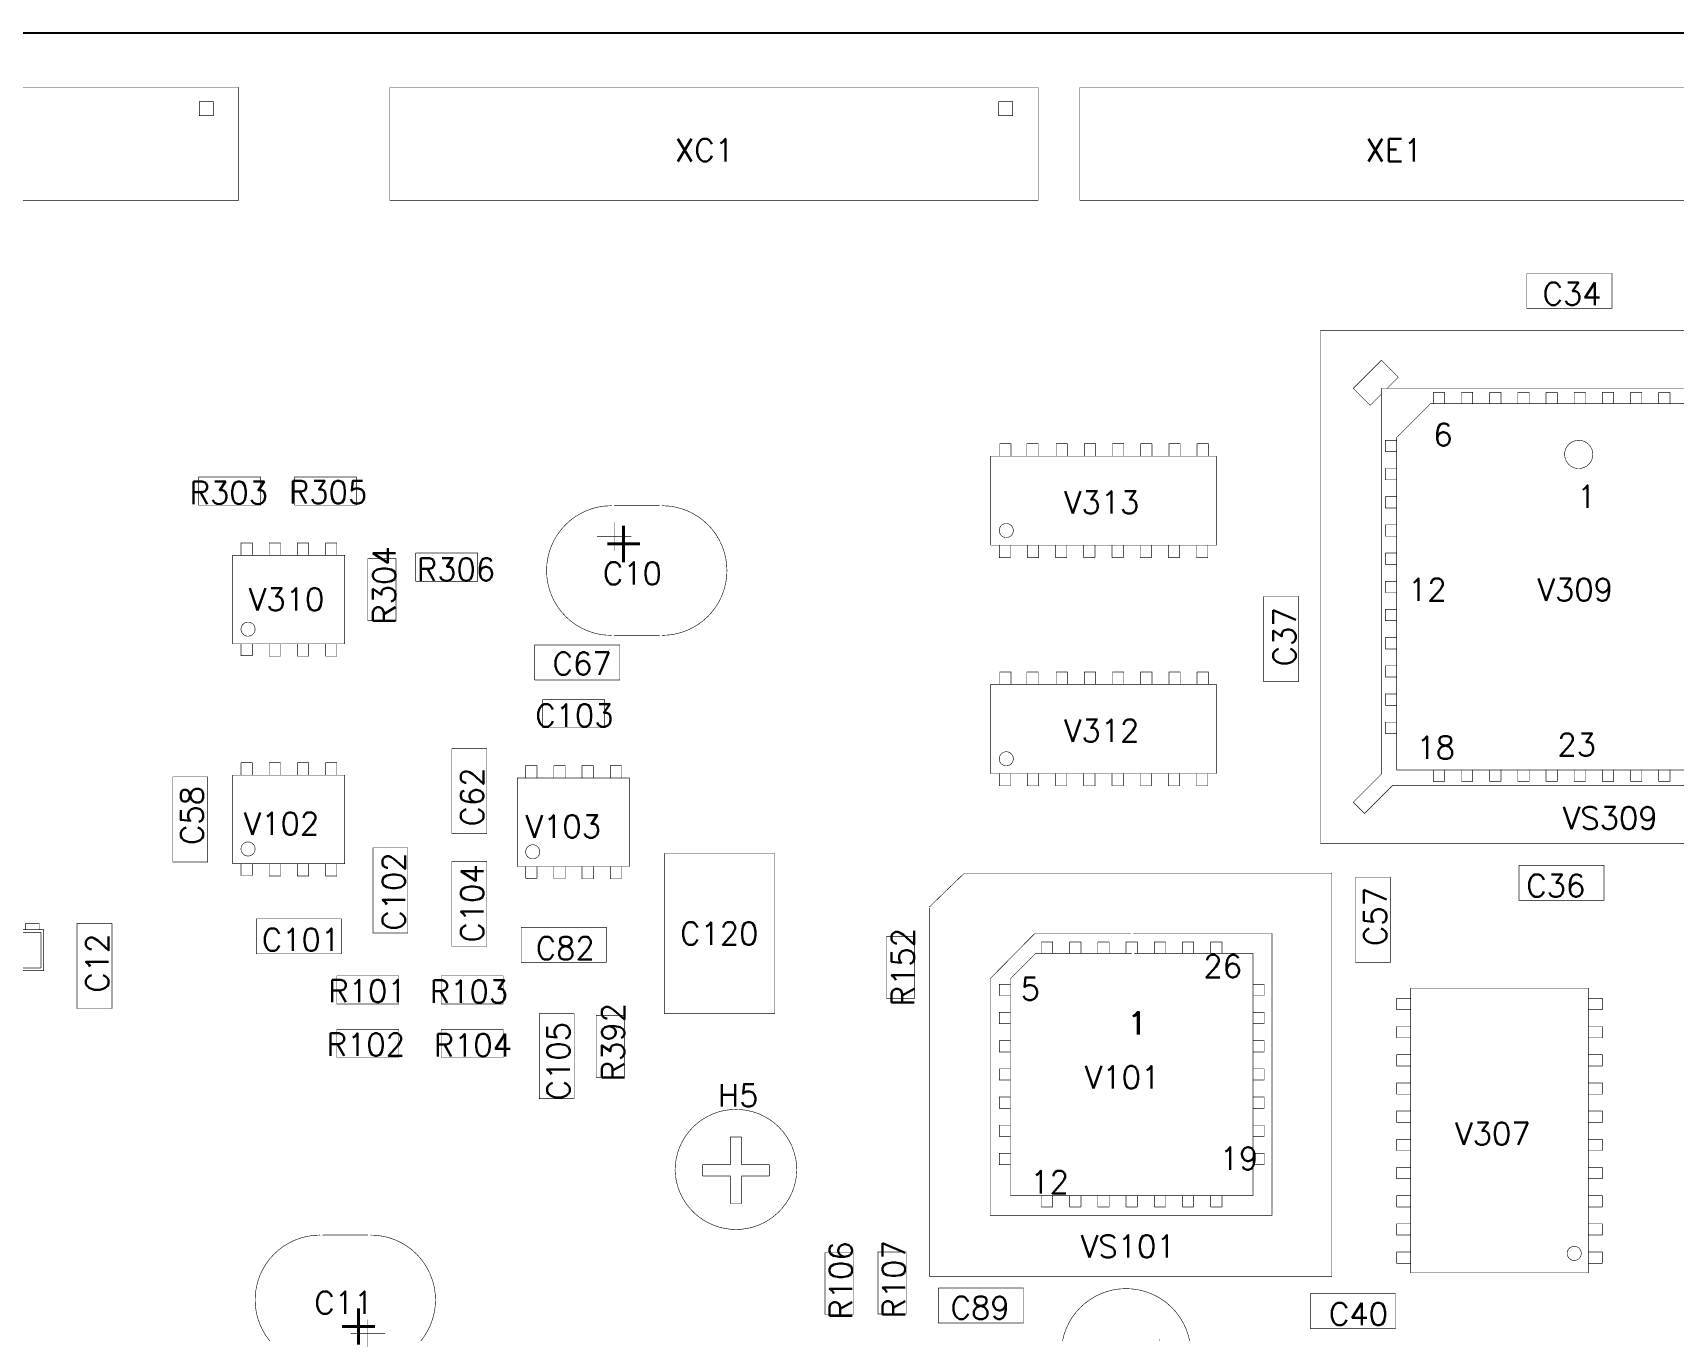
# Model space of a CAD drawing. Extents: x 4.94 to 13.12, y 3.81 to 8.64.
# Drawn here: x 7.936 to 10.847, y 6.335 to 8.638 of the extents above; entities that cross this region are included whole.
import ezdxf

# ---------------------------------------------------------------- set-up
doc = ezdxf.new("R2010")
doc.units = 0
doc.header["$LTSCALE"] = 25
doc.layers.get('0').update_dxf_attribs({"linetype": 'CONTINUOUS'})
for name, color, linetype in [('BOARD-OUTLINE', 1, 'CONTINUOUS'), ('COMP-MIN-OUTLINE-WIDTH-1', 1, 'CONTINUOUS'), ('COMP-MIN-OUTLINE-WIDTH-2', 1, 'CONTINUOUS'), ('COMP-MIN-TEXT-WIDTH-0', 1, 'CONTINUOUS'), ('COMP-MIN-TEXT-WIDTH-1', 1, 'CONTINUOUS'), ('COMPONENT-NAME-MIN', 1, 'CONTINUOUS')]:
    doc.layers.add(name, color=color, linetype=linetype)
doc.styles.get("Standard").update_dxf_attribs({"font": 'simplex'})

# ---------------------------------------------------------------- blocks, each defined once
blk = doc.blocks.new('DISC')
at = {"const_width": 0.5}
blk.add_lwpolyline([(0, 0.25, 1), (0, -0.25, 1)], format="xyb", close=True, dxfattribs=at)
blk = doc.blocks.new('369', base_point=(2.075, 2.125))
at = {"layer": 'COMP-MIN-OUTLINE-WIDTH-1', "const_width": 0.001}
for points in [[(2.13, 2.24, 1), (2.13, 2.01)], [(2.22, 2.24, -1), (2.22, 2.01)]]:
    blk.add_lwpolyline(points, format="xyb", dxfattribs=at)
for points in [[(2.135, 2.24), (2.215, 2.24)], [(2.105, 2.185), (2.165, 2.185)], [(2.135, 2.21), (2.135, 2.16)], [(2.135, 2.01), (2.215, 2.01)]]:
    blk.add_lwpolyline(points, dxfattribs=at)
at = {"layer": 'COMP-MIN-OUTLINE-WIDTH-1', "xscale": 0.001, "yscale": 0.001}
for p in [(2.13, 2.24), (2.135, 2.24), (2.215, 2.24), (2.22, 2.24), (2.105, 2.185), (2.135, 2.21), (2.165, 2.185), (2.135, 2.16), (2.13, 2.01), (2.135, 2.01), (2.215, 2.01), (2.22, 2.01)]:
    blk.add_blockref('DISC', p, dxfattribs=at)
at = {"layer": 'COMP-MIN-TEXT-WIDTH-1'}
blk.add_text('+', height=0.075, dxfattribs=at).set_placement((2.11, 2.14))
blk = doc.blocks.new('281', base_point=(1.025, 1.025))
at = {"layer": 'COMP-MIN-OUTLINE-WIDTH-2', "const_width": 0.001}
for points in [[(1.007, 1.056), (1.158, 1.056)], [(1.007, 0.994), (1.007, 1.056)], [(1.158, 1.056), (1.158, 0.994)], [(1.158, 0.994), (1.007, 0.994)]]:
    blk.add_lwpolyline(points, dxfattribs=at)
at = {"layer": 'COMP-MIN-OUTLINE-WIDTH-2', "xscale": 0.001, "yscale": 0.001}
for p in [(1.007, 1.056), (1.007, 1.056), (1.158, 1.056), (1.007, 0.994), (1.158, 0.994)]:
    blk.add_blockref('DISC', p, dxfattribs=at)
blk = doc.blocks.new('325', base_point=(1.02, 1.03))
at = {"layer": 'COMP-MIN-OUTLINE-WIDTH-2', "const_width": 0.001}
for points in [[(1.005, 1.055), (1.115, 1.055)], [(1.005, 1.005), (1.005, 1.055)], [(1.115, 1.055), (1.115, 1.005)], [(1.115, 1.005), (1.005, 1.005)]]:
    blk.add_lwpolyline(points, dxfattribs=at)
at = {"layer": 'COMP-MIN-OUTLINE-WIDTH-2', "xscale": 0.001, "yscale": 0.001}
for p in [(1.005, 1.055), (1.005, 1.055), (1.115, 1.055), (1.005, 1.005), (1.115, 1.005)]:
    blk.add_blockref('DISC', p, dxfattribs=at)
blk = doc.blocks.new('454', base_point=(2.05, 2.125))
at = {"layer": 'COMP-MIN-OUTLINE-WIDTH-2', "const_width": 0.001}
for points in [[(2.008, 2.223), (2.292, 2.223)], [(2.008, 2.027), (2.008, 2.223)], [(2.292, 2.223), (2.292, 2.027)], [(2.292, 2.027), (2.008, 2.027)]]:
    blk.add_lwpolyline(points, dxfattribs=at)
at = {"layer": 'COMP-MIN-OUTLINE-WIDTH-2', "xscale": 0.001, "yscale": 0.001}
for p in [(2.008, 2.223), (2.008, 2.223), (2.292, 2.223), (2.008, 2.027), (2.292, 2.027)]:
    blk.add_blockref('DISC', p, dxfattribs=at)
blk = doc.blocks.new('498', base_point=(1.02, 1.105))
at = {"layer": 'COMP-MIN-OUTLINE-WIDTH-2', "const_width": 0.001}
for points in [[(1.008, 1.099), (1.008, 1.11)], [(1.008, 1.11), (1.032, 1.11)], [(1.032, 1.11), (1.032, 1.099)], [(1.083, 1.099), (1.083, 1.11)], [(1.083, 1.11), (1.107, 1.11)], [(1.107, 1.11), (1.107, 1.099)], [(1, 1.099), (1.115, 1.099)], [(1, 1.026), (1, 1.099)], [(1.005, 1.094), (1.005, 1.031)], [(1.11, 1.094), (1.005, 1.094)], [(1.11, 1.031), (1.11, 1.094)], [(1.115, 1.099), (1.115, 1.026)], [(1.115, 1.026), (1, 1.026)], [(1.005, 1.031), (1.11, 1.031)], [(1.045, 1.026), (1.045, 1.015)], [(1.069, 1.015), (1.069, 1.026)], [(1.045, 1.015), (1.069, 1.015)]]:
    blk.add_lwpolyline(points, dxfattribs=at)
at = {"layer": 'COMP-MIN-OUTLINE-WIDTH-2', "xscale": 0.001, "yscale": 0.001}
for p in [(1.008, 1.11), (1.032, 1.11), (1.083, 1.11), (1.107, 1.11), (1, 1.099), (1, 1.099), (1.005, 1.094), (1.005, 1.094), (1.008, 1.099), (1.032, 1.099), (1.083, 1.099), (1.107, 1.099), (1.11, 1.094), (1.115, 1.099), (1, 1.026), (1.005, 1.031), (1.045, 1.026), (1.069, 1.026), (1.11, 1.031), (1.115, 1.026), (1.045, 1.015), (1.069, 1.015)]:
    blk.add_blockref('DISC', p, dxfattribs=at)
blk = doc.blocks.new('4978', base_point=(2.075, 2.075))
at = {"layer": 'COMP-MIN-OUTLINE-WIDTH-1', "const_width": 0.001}
for points in [[(2.183, 2.075, 1), (1.967, 2.075)], [(1.967, 2.075, 0.973), (2.183, 2.075, 1)]]:
    blk.add_lwpolyline(points, format="xyb", dxfattribs=at)
for points in [[(2.085, 2.134), (2.065, 2.134)], [(2.065, 2.134), (2.065, 2.085)], [(2.085, 2.085), (2.085, 2.134)], [(2.016, 2.085), (2.016, 2.065)], [(2.065, 2.085), (2.016, 2.085)], [(2.134, 2.085), (2.085, 2.085)], [(2.134, 2.065), (2.134, 2.085)], [(2.016, 2.065), (2.065, 2.065)], [(2.065, 2.065), (2.065, 2.016)], [(2.085, 2.016), (2.085, 2.065)], [(2.085, 2.065), (2.134, 2.065)], [(2.065, 2.016), (2.085, 2.016)]]:
    blk.add_lwpolyline(points, dxfattribs=at)
at = {"layer": 'COMP-MIN-OUTLINE-WIDTH-1', "xscale": 0.001, "yscale": 0.001}
for p in [(2.065, 2.134), (2.085, 2.134), (1.967, 2.075), (1.967, 2.075), (2.016, 2.085), (2.016, 2.085), (2.065, 2.085), (2.085, 2.085), (2.134, 2.085), (2.183, 2.075), (2.016, 2.065), (2.065, 2.065), (2.085, 2.065), (2.134, 2.065), (2.065, 2.016), (2.085, 2.016)]:
    blk.add_blockref('DISC', p, dxfattribs=at)
blk = doc.blocks.new('5872', base_point=(1.202, 1.085))
at = {"layer": 'COMP-MIN-OUTLINE-WIDTH-2', "const_width": 0.001}
for points in [[(1.06, 1.32), (1.04, 1.32)], [(1.04, 1.32), (1.04, 1.3)], [(1.06, 1.3), (1.06, 1.32)], [(1.11, 1.32), (1.09, 1.32)], [(1.09, 1.32), (1.09, 1.3)], [(1.11, 1.3), (1.11, 1.32)], [(1.16, 1.32), (1.14, 1.32)], [(1.14, 1.32), (1.14, 1.3)], [(1.16, 1.3), (1.16, 1.32)], [(1.21, 1.32), (1.19, 1.32)], [(1.19, 1.32), (1.19, 1.3)], [(1.21, 1.3), (1.21, 1.32)], [(1.26, 1.32), (1.24, 1.32)], [(1.24, 1.32), (1.24, 1.3)], [(1.26, 1.3), (1.26, 1.32)], [(1.31, 1.32), (1.29, 1.32)], [(1.29, 1.32), (1.29, 1.3)], [(1.31, 1.3), (1.31, 1.32)], [(1.36, 1.32), (1.34, 1.32)], [(1.34, 1.32), (1.34, 1.3)], [(1.36, 1.3), (1.36, 1.32)], [(1.03, 1.3), (0.985, 1.255)], [(1.2, 1.3), (1.03, 1.3)], [(1.415, 1.3), (1.205, 1.3)], [(1.415, 0.87), (1.415, 1.3)], [(0.985, 1.255), (0.985, 0.87)], [(0.985, 1.245), (0.965, 1.245)], [(0.965, 1.245), (0.965, 1.225)], [(0.965, 1.225), (0.985, 1.225)], [(1.435, 1.245), (1.415, 1.245)], [(1.415, 1.225), (1.435, 1.225)], [(1.435, 1.225), (1.435, 1.245)], [(0.985, 1.195), (0.965, 1.195)], [(0.965, 1.195), (0.965, 1.175)], [(1.435, 1.195), (1.415, 1.195)], [(1.435, 1.175), (1.435, 1.195)], [(0.965, 1.175), (0.985, 1.175)], [(1.415, 1.175), (1.435, 1.175)], [(0.985, 1.145), (0.965, 1.145)], [(0.965, 1.145), (0.965, 1.125)], [(1.435, 1.145), (1.415, 1.145)], [(1.435, 1.125), (1.435, 1.145)], [(0.965, 1.125), (0.985, 1.125)], [(1.415, 1.125), (1.435, 1.125)], [(0.985, 1.095), (0.965, 1.095)], [(0.965, 1.095), (0.965, 1.075)], [(1.435, 1.095), (1.415, 1.095)], [(1.435, 1.075), (1.435, 1.095)], [(0.965, 1.075), (0.985, 1.075)], [(1.415, 1.075), (1.435, 1.075)], [(0.985, 1.045), (0.965, 1.045)], [(0.965, 1.045), (0.965, 1.025)], [(0.965, 1.025), (0.985, 1.025)], [(1.435, 1.045), (1.415, 1.045)], [(1.415, 1.025), (1.435, 1.025)], [(1.435, 1.025), (1.435, 1.045)], [(0.985, 0.995), (0.965, 0.995)], [(0.965, 0.995), (0.965, 0.975)], [(1.435, 0.995), (1.415, 0.995)], [(1.435, 0.975), (1.435, 0.995)], [(0.965, 0.975), (0.985, 0.975)], [(1.415, 0.975), (1.435, 0.975)], [(0.985, 0.945), (0.965, 0.945)], [(0.965, 0.945), (0.965, 0.925)], [(1.435, 0.945), (1.415, 0.945)], [(1.435, 0.925), (1.435, 0.945)], [(0.965, 0.925), (0.985, 0.925)], [(1.415, 0.925), (1.435, 0.925)], [(0.985, 0.87), (1.415, 0.87)], [(1.04, 0.87), (1.04, 0.85)], [(1.04, 0.85), (1.06, 0.85)], [(1.06, 0.85), (1.06, 0.87)], [(1.09, 0.87), (1.09, 0.85)], [(1.09, 0.85), (1.11, 0.85)], [(1.11, 0.85), (1.11, 0.87)], [(1.14, 0.87), (1.14, 0.85)], [(1.14, 0.85), (1.16, 0.85)], [(1.16, 0.85), (1.16, 0.87)], [(1.19, 0.87), (1.19, 0.85)], [(1.19, 0.85), (1.21, 0.85)], [(1.21, 0.85), (1.21, 0.87)], [(1.24, 0.87), (1.24, 0.85)], [(1.24, 0.85), (1.26, 0.85)], [(1.26, 0.85), (1.26, 0.87)], [(1.29, 0.87), (1.29, 0.85)], [(1.29, 0.85), (1.31, 0.85)], [(1.31, 0.85), (1.31, 0.87)], [(1.34, 0.87), (1.34, 0.85)], [(1.34, 0.85), (1.36, 0.85)], [(1.36, 0.85), (1.36, 0.87)]]:
    blk.add_lwpolyline(points, dxfattribs=at)
at = {"layer": 'COMP-MIN-OUTLINE-WIDTH-2', "xscale": 0.001, "yscale": 0.001}
for p in [(1.04, 1.32), (1.06, 1.32), (1.09, 1.32), (1.11, 1.32), (1.14, 1.32), (1.16, 1.32), (1.19, 1.32), (1.21, 1.32), (1.24, 1.32), (1.26, 1.32), (1.29, 1.32), (1.31, 1.32), (1.34, 1.32), (1.36, 1.32), (1.03, 1.3), (1.04, 1.3), (1.06, 1.3), (1.09, 1.3), (1.11, 1.3), (1.14, 1.3), (1.16, 1.3), (1.19, 1.3), (1.2, 1.3), (1.205, 1.3), (1.21, 1.3), (1.24, 1.3), (1.26, 1.3), (1.29, 1.3), (1.31, 1.3), (1.34, 1.3), (1.36, 1.3), (1.415, 1.3), (0.985, 1.255), (0.965, 1.245), (0.965, 1.225), (0.985, 1.245), (0.985, 1.225), (1.415, 1.245), (1.415, 1.225), (1.435, 1.245), (1.435, 1.225), (0.965, 1.195), (0.985, 1.195), (1.415, 1.195), (1.435, 1.195), (0.965, 1.175), (0.985, 1.175), (1.415, 1.175), (1.435, 1.175), (0.965, 1.145), (0.985, 1.145), (1.415, 1.145), (1.435, 1.145), (0.965, 1.125), (0.985, 1.125), (1.415, 1.125), (1.435, 1.125), (0.965, 1.095), (0.985, 1.095), (1.415, 1.095), (1.435, 1.095), (0.965, 1.075), (0.985, 1.075), (1.415, 1.075), (1.435, 1.075), (0.965, 1.045), (0.965, 1.025), (0.985, 1.045), (0.985, 1.025), (1.415, 1.045), (1.415, 1.025), (1.435, 1.045), (1.435, 1.025), (0.965, 0.995), (0.985, 0.995), (1.415, 0.995), (1.435, 0.995), (0.965, 0.975), (0.985, 0.975), (1.415, 0.975), (1.435, 0.975), (0.965, 0.945), (0.985, 0.945), (1.415, 0.945), (1.435, 0.945), (0.965, 0.925), (0.985, 0.925), (1.415, 0.925), (1.435, 0.925), (0.985, 0.87), (1.04, 0.87), (1.04, 0.85), (1.06, 0.87), (1.06, 0.85), (1.09, 0.87), (1.09, 0.85), (1.11, 0.87), (1.11, 0.85), (1.14, 0.87), (1.14, 0.85), (1.16, 0.87), (1.16, 0.85), (1.19, 0.87), (1.19, 0.85), (1.21, 0.87), (1.21, 0.85), (1.24, 0.87), (1.24, 0.85), (1.26, 0.87), (1.26, 0.85), (1.29, 0.87), (1.29, 0.85), (1.31, 0.87), (1.31, 0.85), (1.34, 0.87), (1.34, 0.85), (1.36, 0.87), (1.36, 0.85), (1.415, 0.87)]:
    blk.add_blockref('DISC', p, dxfattribs=at)
at = {"layer": 'COMP-MIN-TEXT-WIDTH-0'}
for s, p in [('26', (1.327, 1.257)), ('5', (1.003, 1.217)), ('1', (1.194, 1.156)), ('19', (1.356, 0.916)), ('12', (1.02, 0.874))]:
    blk.add_text(s, height=0.04, dxfattribs=at).set_placement(p)
blk = doc.blocks.new('2551', base_point=(1.025, 1.04))
at = {"layer": 'COMP-MIN-OUTLINE-WIDTH-1', "const_width": 0.001}
for points in [[(1, 1.211), (1.199, 1.211)], [(1, 1.054), (1, 1.211)], [(1.199, 1.211), (1.199, 1.054)], [(1.199, 1.054), (1, 1.054)]]:
    blk.add_lwpolyline(points, dxfattribs=at)
for points in [[(1.04, 1.08, 1), (1.015, 1.08)], [(1.015, 1.08, 1), (1.04, 1.08, 1)]]:
    blk.add_lwpolyline(points, format="xyb", dxfattribs=at)
at = {"layer": 'COMP-MIN-OUTLINE-WIDTH-2', "const_width": 0.001}
for points in [[(1.035, 1.233), (1.015, 1.233)], [(1.015, 1.233), (1.015, 1.211)], [(1.035, 1.211), (1.035, 1.233)], [(1.065, 1.211), (1.065, 1.233)], [(1.065, 1.233), (1.085, 1.233)], [(1.085, 1.233), (1.085, 1.211)], [(1.115, 1.211), (1.115, 1.233)], [(1.115, 1.233), (1.135, 1.233)], [(1.135, 1.233), (1.135, 1.211)], [(1.165, 1.211), (1.165, 1.233)], [(1.165, 1.233), (1.185, 1.233)], [(1.185, 1.233), (1.185, 1.211)], [(1.015, 1.054), (1.015, 1.033)], [(1.035, 1.033), (1.035, 1.054)], [(1.065, 1.054), (1.065, 1.032)], [(1.085, 1.032), (1.085, 1.054)], [(1.115, 1.054), (1.115, 1.032)], [(1.135, 1.032), (1.135, 1.054)], [(1.165, 1.054), (1.165, 1.032)], [(1.185, 1.032), (1.185, 1.054)], [(1.015, 1.033), (1.035, 1.033)], [(1.065, 1.032), (1.085, 1.032)], [(1.115, 1.032), (1.135, 1.032)], [(1.165, 1.032), (1.185, 1.032)]]:
    blk.add_lwpolyline(points, dxfattribs=at)
at = {"layer": 'COMP-MIN-OUTLINE-WIDTH-1', "xscale": 0.001, "yscale": 0.001}
for p in [(1, 1.211), (1, 1.211), (1.199, 1.211), (1.015, 1.08), (1.015, 1.08), (1.04, 1.08), (1, 1.054), (1.199, 1.054)]:
    blk.add_blockref('DISC', p, dxfattribs=at)
at = {"layer": 'COMP-MIN-OUTLINE-WIDTH-2', "xscale": 0.001, "yscale": 0.001}
for p in [(1.015, 1.233), (1.035, 1.233), (1.065, 1.233), (1.085, 1.233), (1.115, 1.233), (1.135, 1.233), (1.165, 1.233), (1.185, 1.233), (1.015, 1.211), (1.035, 1.211), (1.065, 1.211), (1.085, 1.211), (1.115, 1.211), (1.135, 1.211), (1.165, 1.211), (1.185, 1.211), (1.015, 1.054), (1.035, 1.054), (1.065, 1.054), (1.085, 1.054), (1.115, 1.054), (1.135, 1.054), (1.165, 1.054), (1.185, 1.054), (1.015, 1.033), (1.035, 1.033), (1.065, 1.032), (1.085, 1.032), (1.115, 1.032), (1.135, 1.032), (1.165, 1.032), (1.185, 1.032)]:
    blk.add_blockref('DISC', p, dxfattribs=at)
blk = doc.blocks.new('3751', base_point=(1.251, 1.242))
at = {"layer": 'COMP-MIN-OUTLINE-WIDTH-1', "const_width": 0.001}
for points in [[(1.503, 1.39), (0.998, 1.39)], [(0.998, 1.39), (0.998, 1.075)], [(1.503, 1.075), (1.503, 1.39)], [(0.998, 1.075), (1.503, 1.075)]]:
    blk.add_lwpolyline(points, dxfattribs=at)
for points in [[(1.045, 1.1, 1), (1.02, 1.1)], [(1.02, 1.1, 1), (1.045, 1.1, 1)]]:
    blk.add_lwpolyline(points, format="xyb", dxfattribs=at)
at = {"layer": 'COMP-MIN-OUTLINE-WIDTH-2', "const_width": 0.001}
for points in [[(1.015, 1.39), (1.015, 1.415)], [(1.015, 1.415), (1.035, 1.415)], [(1.035, 1.415), (1.035, 1.39)], [(1.065, 1.39), (1.065, 1.415)], [(1.065, 1.415), (1.085, 1.415)], [(1.085, 1.415), (1.085, 1.39)], [(1.115, 1.39), (1.115, 1.415)], [(1.115, 1.415), (1.135, 1.415)], [(1.135, 1.415), (1.135, 1.39)], [(1.165, 1.39), (1.165, 1.415)], [(1.165, 1.415), (1.185, 1.415)], [(1.185, 1.415), (1.185, 1.39)], [(1.215, 1.39), (1.215, 1.415)], [(1.215, 1.415), (1.235, 1.415)], [(1.235, 1.415), (1.235, 1.39)], [(1.265, 1.39), (1.265, 1.415)], [(1.265, 1.415), (1.285, 1.415)], [(1.285, 1.415), (1.285, 1.39)], [(1.315, 1.39), (1.315, 1.415)], [(1.315, 1.415), (1.335, 1.415)], [(1.335, 1.415), (1.335, 1.39)], [(1.365, 1.39), (1.365, 1.415)], [(1.365, 1.415), (1.385, 1.415)], [(1.385, 1.415), (1.385, 1.39)], [(1.415, 1.39), (1.415, 1.415)], [(1.415, 1.415), (1.435, 1.415)], [(1.435, 1.415), (1.435, 1.39)], [(1.465, 1.39), (1.465, 1.415)], [(1.465, 1.415), (1.485, 1.415)], [(1.485, 1.415), (1.485, 1.39)], [(1.015, 1.05), (1.015, 1.075)], [(1.035, 1.05), (1.015, 1.05)], [(1.035, 1.075), (1.035, 1.05)], [(1.065, 1.05), (1.065, 1.075)], [(1.085, 1.05), (1.065, 1.05)], [(1.085, 1.075), (1.085, 1.05)], [(1.115, 1.05), (1.115, 1.075)], [(1.135, 1.05), (1.115, 1.05)], [(1.135, 1.075), (1.135, 1.05)], [(1.165, 1.05), (1.165, 1.075)], [(1.185, 1.05), (1.165, 1.05)], [(1.185, 1.075), (1.185, 1.05)], [(1.215, 1.05), (1.215, 1.075)], [(1.235, 1.05), (1.215, 1.05)], [(1.235, 1.075), (1.235, 1.05)], [(1.265, 1.05), (1.265, 1.075)], [(1.285, 1.05), (1.265, 1.05)], [(1.285, 1.075), (1.285, 1.05)], [(1.315, 1.05), (1.315, 1.075)], [(1.335, 1.05), (1.315, 1.05)], [(1.335, 1.075), (1.335, 1.05)], [(1.365, 1.05), (1.365, 1.075)], [(1.385, 1.05), (1.365, 1.05)], [(1.385, 1.075), (1.385, 1.05)], [(1.415, 1.05), (1.415, 1.075)], [(1.435, 1.05), (1.415, 1.05)], [(1.435, 1.075), (1.435, 1.05)], [(1.465, 1.05), (1.465, 1.075)], [(1.485, 1.05), (1.465, 1.05)], [(1.485, 1.075), (1.485, 1.05)]]:
    blk.add_lwpolyline(points, dxfattribs=at)
at = {"layer": 'COMP-MIN-OUTLINE-WIDTH-1', "xscale": 0.001, "yscale": 0.001}
for p in [(0.998, 1.39), (1.503, 1.39), (1.02, 1.1), (1.02, 1.1), (1.045, 1.1), (0.998, 1.075), (0.998, 1.075), (1.503, 1.075)]:
    blk.add_blockref('DISC', p, dxfattribs=at)
at = {"layer": 'COMP-MIN-OUTLINE-WIDTH-2', "xscale": 0.001, "yscale": 0.001}
for p in [(1.015, 1.415), (1.035, 1.415), (1.065, 1.415), (1.085, 1.415), (1.115, 1.415), (1.135, 1.415), (1.165, 1.415), (1.185, 1.415), (1.215, 1.415), (1.235, 1.415), (1.265, 1.415), (1.285, 1.415), (1.315, 1.415), (1.335, 1.415), (1.365, 1.415), (1.385, 1.415), (1.415, 1.415), (1.435, 1.415), (1.465, 1.415), (1.485, 1.415), (1.015, 1.39), (1.035, 1.39), (1.065, 1.39), (1.085, 1.39), (1.115, 1.39), (1.135, 1.39), (1.165, 1.39), (1.185, 1.39), (1.215, 1.39), (1.235, 1.39), (1.265, 1.39), (1.285, 1.39), (1.315, 1.39), (1.335, 1.39), (1.365, 1.39), (1.385, 1.39), (1.415, 1.39), (1.435, 1.39), (1.465, 1.39), (1.485, 1.39), (1.015, 1.075), (1.015, 1.05), (1.035, 1.075), (1.035, 1.05), (1.065, 1.075), (1.065, 1.05), (1.085, 1.075), (1.085, 1.05), (1.115, 1.075), (1.115, 1.05), (1.135, 1.075), (1.135, 1.05), (1.165, 1.075), (1.165, 1.05), (1.185, 1.075), (1.185, 1.05), (1.215, 1.075), (1.215, 1.05), (1.235, 1.075), (1.235, 1.05), (1.265, 1.075), (1.265, 1.05), (1.285, 1.075), (1.285, 1.05), (1.315, 1.075), (1.315, 1.05), (1.335, 1.075), (1.335, 1.05), (1.365, 1.075), (1.365, 1.05), (1.385, 1.075), (1.385, 1.05), (1.415, 1.075), (1.415, 1.05), (1.435, 1.075), (1.435, 1.05), (1.465, 1.075), (1.465, 1.05), (1.485, 1.075), (1.485, 1.05)]:
    blk.add_blockref('DISC', p, dxfattribs=at)
blk = doc.blocks.new('1884', base_point=(1.2, 0.975))
at = {"layer": 'COMP-MIN-OUTLINE-WIDTH-1', "const_width": 0.001}
for points in [[(0.935, 1.3), (0.875, 1.24)], [(1.2, 1.3), (0.935, 1.3)], [(1.525, 1.3), (1.2, 1.3)], [(1.525, 0.65), (1.525, 1.3)], [(0.875, 1.24), (0.875, 0.65)], [(0.875, 0.65), (1.525, 0.65)]]:
    blk.add_lwpolyline(points, dxfattribs=at)
for points in [[(1.198, 1.235, 1), (1.198, 1.185, 1)], [(1.198, 1.185, 1), (1.198, 1.235)]]:
    blk.add_lwpolyline(points, format="xyb", dxfattribs=at)
at = {"layer": 'COMP-MIN-OUTLINE-WIDTH-2', "const_width": 0.001}
for points in [[(0.96, 1.32), (0.94, 1.32)], [(0.94, 1.32), (0.94, 1.3)], [(0.96, 1.3), (0.96, 1.32)], [(1.01, 1.32), (0.99, 1.32)], [(0.99, 1.32), (0.99, 1.3)], [(1.01, 1.3), (1.01, 1.32)], [(1.06, 1.32), (1.04, 1.32)], [(1.04, 1.32), (1.04, 1.3)], [(1.06, 1.3), (1.06, 1.32)], [(1.11, 1.32), (1.09, 1.32)], [(1.09, 1.32), (1.09, 1.3)], [(1.11, 1.3), (1.11, 1.32)], [(1.16, 1.32), (1.14, 1.32)], [(1.14, 1.32), (1.14, 1.3)], [(1.16, 1.3), (1.16, 1.32)], [(1.21, 1.32), (1.19, 1.32)], [(1.19, 1.32), (1.19, 1.3)], [(1.21, 1.3), (1.21, 1.32)], [(1.26, 1.32), (1.24, 1.32)], [(1.24, 1.32), (1.24, 1.3)], [(1.26, 1.3), (1.26, 1.32)], [(1.31, 1.32), (1.29, 1.32)], [(1.29, 1.32), (1.29, 1.3)], [(1.31, 1.3), (1.31, 1.32)], [(1.36, 1.32), (1.34, 1.32)], [(1.34, 1.32), (1.34, 1.3)], [(1.36, 1.3), (1.36, 1.32)], [(1.41, 1.32), (1.39, 1.32)], [(1.39, 1.32), (1.39, 1.3)], [(1.41, 1.3), (1.41, 1.32)], [(1.46, 1.32), (1.44, 1.32)], [(1.44, 1.32), (1.44, 1.3)], [(1.46, 1.3), (1.46, 1.32)], [(0.875, 1.235), (0.855, 1.235)], [(0.855, 1.235), (0.855, 1.215)], [(1.545, 1.235), (1.525, 1.235)], [(1.545, 1.215), (1.545, 1.235)], [(0.855, 1.215), (0.875, 1.215)], [(1.525, 1.215), (1.545, 1.215)], [(0.875, 1.185), (0.855, 1.185)], [(0.855, 1.185), (0.855, 1.165)], [(0.855, 1.165), (0.875, 1.165)], [(1.545, 1.185), (1.525, 1.185)], [(1.525, 1.165), (1.545, 1.165)], [(1.545, 1.165), (1.545, 1.185)], [(0.875, 1.135), (0.855, 1.135)], [(0.855, 1.135), (0.855, 1.115)], [(0.855, 1.115), (0.875, 1.115)], [(1.545, 1.135), (1.525, 1.135)], [(1.525, 1.115), (1.545, 1.115)], [(1.545, 1.115), (1.545, 1.135)], [(0.875, 1.085), (0.855, 1.085)], [(0.855, 1.085), (0.855, 1.065)], [(1.545, 1.085), (1.525, 1.085)], [(1.545, 1.065), (1.545, 1.085)], [(0.855, 1.065), (0.875, 1.065)], [(1.525, 1.065), (1.545, 1.065)], [(0.875, 1.035), (0.855, 1.035)], [(0.855, 1.035), (0.855, 1.015)], [(1.545, 1.035), (1.525, 1.035)], [(1.545, 1.015), (1.545, 1.035)], [(0.855, 1.015), (0.875, 1.015)], [(1.525, 1.015), (1.545, 1.015)], [(0.875, 0.985), (0.855, 0.985)], [(0.855, 0.985), (0.855, 0.965)], [(0.855, 0.965), (0.875, 0.965)], [(1.545, 0.985), (1.525, 0.985)], [(1.525, 0.965), (1.545, 0.965)], [(1.545, 0.965), (1.545, 0.985)], [(0.875, 0.935), (0.855, 0.935)], [(0.855, 0.935), (0.855, 0.915)], [(1.545, 0.935), (1.525, 0.935)], [(1.545, 0.915), (1.545, 0.935)], [(0.855, 0.915), (0.875, 0.915)], [(1.525, 0.915), (1.545, 0.915)], [(0.875, 0.885), (0.855, 0.885)], [(0.855, 0.885), (0.855, 0.865)], [(1.545, 0.885), (1.525, 0.885)], [(1.545, 0.865), (1.545, 0.885)], [(0.855, 0.865), (0.875, 0.865)], [(1.525, 0.865), (1.545, 0.865)], [(0.875, 0.835), (0.855, 0.835)], [(0.855, 0.835), (0.855, 0.815)], [(0.855, 0.815), (0.875, 0.815)], [(1.545, 0.835), (1.525, 0.835)], [(1.525, 0.815), (1.545, 0.815)], [(1.545, 0.815), (1.545, 0.835)], [(0.875, 0.785), (0.855, 0.785)], [(0.855, 0.785), (0.855, 0.765)], [(0.855, 0.765), (0.875, 0.765)], [(1.545, 0.785), (1.525, 0.785)], [(1.525, 0.765), (1.545, 0.765)], [(1.545, 0.765), (1.545, 0.785)], [(0.875, 0.735), (0.855, 0.735)], [(0.855, 0.735), (0.855, 0.715)], [(1.545, 0.735), (1.525, 0.735)], [(1.545, 0.715), (1.545, 0.735)], [(0.855, 0.715), (0.875, 0.715)], [(1.525, 0.715), (1.545, 0.715)], [(0.94, 0.65), (0.94, 0.63)], [(0.96, 0.63), (0.96, 0.65)], [(0.99, 0.65), (0.99, 0.63)], [(1.01, 0.63), (1.01, 0.65)], [(1.04, 0.65), (1.04, 0.63)], [(1.06, 0.63), (1.06, 0.65)], [(1.09, 0.65), (1.09, 0.63)], [(1.11, 0.63), (1.11, 0.65)], [(1.14, 0.65), (1.14, 0.63)], [(1.16, 0.63), (1.16, 0.65)], [(1.19, 0.65), (1.19, 0.63)], [(1.21, 0.63), (1.21, 0.65)], [(1.24, 0.65), (1.24, 0.63)], [(1.26, 0.63), (1.26, 0.65)], [(1.29, 0.65), (1.29, 0.63)], [(1.31, 0.63), (1.31, 0.65)], [(1.34, 0.65), (1.34, 0.63)], [(1.36, 0.63), (1.36, 0.65)], [(1.39, 0.65), (1.39, 0.63)], [(1.41, 0.63), (1.41, 0.65)], [(1.44, 0.65), (1.44, 0.63)], [(1.46, 0.63), (1.46, 0.65)], [(0.94, 0.63), (0.96, 0.63)], [(0.99, 0.63), (1.01, 0.63)], [(1.04, 0.63), (1.06, 0.63)], [(1.09, 0.63), (1.11, 0.63)], [(1.14, 0.63), (1.16, 0.63)], [(1.19, 0.63), (1.21, 0.63)], [(1.24, 0.63), (1.26, 0.63)], [(1.29, 0.63), (1.31, 0.63)], [(1.34, 0.63), (1.36, 0.63)], [(1.39, 0.63), (1.41, 0.63)], [(1.44, 0.63), (1.46, 0.63)]]:
    blk.add_lwpolyline(points, dxfattribs=at)
at = {"layer": 'COMP-MIN-OUTLINE-WIDTH-1', "xscale": 0.001, "yscale": 0.001}
for p in [(0.935, 1.3), (1.2, 1.3), (1.2, 1.3), (1.525, 1.3), (0.875, 1.24), (1.198, 1.235), (1.198, 1.235), (1.198, 1.185), (0.875, 0.65), (1.525, 0.65)]:
    blk.add_blockref('DISC', p, dxfattribs=at)
at = {"layer": 'COMP-MIN-OUTLINE-WIDTH-2', "xscale": 0.001, "yscale": 0.001}
for p in [(0.94, 1.32), (0.96, 1.32), (0.99, 1.32), (1.01, 1.32), (1.04, 1.32), (1.06, 1.32), (1.09, 1.32), (1.11, 1.32), (1.14, 1.32), (1.16, 1.32), (1.19, 1.32), (1.21, 1.32), (1.24, 1.32), (1.26, 1.32), (1.29, 1.32), (1.31, 1.32), (1.34, 1.32), (1.36, 1.32), (1.39, 1.32), (1.41, 1.32), (1.44, 1.32), (1.46, 1.32), (0.94, 1.3), (0.96, 1.3), (0.99, 1.3), (1.01, 1.3), (1.04, 1.3), (1.06, 1.3), (1.09, 1.3), (1.11, 1.3), (1.14, 1.3), (1.16, 1.3), (1.19, 1.3), (1.21, 1.3), (1.24, 1.3), (1.26, 1.3), (1.29, 1.3), (1.31, 1.3), (1.34, 1.3), (1.36, 1.3), (1.39, 1.3), (1.41, 1.3), (1.44, 1.3), (1.46, 1.3), (0.855, 1.235), (0.875, 1.235), (1.525, 1.235), (1.545, 1.235), (0.855, 1.215), (0.875, 1.215), (1.525, 1.215), (1.545, 1.215), (0.855, 1.185), (0.855, 1.165), (0.875, 1.185), (0.875, 1.165), (1.525, 1.185), (1.525, 1.165), (1.545, 1.185), (1.545, 1.165), (0.855, 1.135), (0.855, 1.115), (0.875, 1.135), (0.875, 1.115), (1.525, 1.135), (1.525, 1.115), (1.545, 1.135), (1.545, 1.115), (0.855, 1.085), (0.875, 1.085), (1.525, 1.085), (1.545, 1.085), (0.855, 1.065), (0.875, 1.065), (1.525, 1.065), (1.545, 1.065), (0.855, 1.035), (0.875, 1.035), (1.525, 1.035), (1.545, 1.035), (0.855, 1.015), (0.875, 1.015), (1.525, 1.015), (1.545, 1.015), (0.855, 0.985), (0.855, 0.965), (0.875, 0.985), (0.875, 0.965), (1.525, 0.985), (1.525, 0.965), (1.545, 0.985), (1.545, 0.965), (0.855, 0.935), (0.875, 0.935), (1.525, 0.935), (1.545, 0.935), (0.855, 0.915), (0.875, 0.915), (1.525, 0.915), (1.545, 0.915), (0.855, 0.885), (0.875, 0.885), (1.525, 0.885), (1.545, 0.885), (0.855, 0.865), (0.875, 0.865), (1.525, 0.865), (1.545, 0.865), (0.855, 0.835), (0.855, 0.815), (0.875, 0.835), (0.875, 0.815), (1.525, 0.835), (1.525, 0.815), (1.545, 0.835), (1.545, 0.815), (0.855, 0.785), (0.855, 0.765), (0.875, 0.785), (0.875, 0.765), (1.525, 0.785), (1.525, 0.765), (1.545, 0.785), (1.545, 0.765), (0.855, 0.735), (0.875, 0.735), (1.525, 0.735), (1.545, 0.735), (0.855, 0.715), (0.875, 0.715), (1.525, 0.715), (1.545, 0.715), (0.94, 0.65), (0.96, 0.65), (0.99, 0.65), (1.01, 0.65), (1.04, 0.65), (1.06, 0.65), (1.09, 0.65), (1.11, 0.65), (1.14, 0.65), (1.16, 0.65), (1.19, 0.65), (1.21, 0.65), (1.24, 0.65), (1.26, 0.65), (1.29, 0.65), (1.31, 0.65), (1.34, 0.65), (1.36, 0.65), (1.39, 0.65), (1.41, 0.65), (1.44, 0.65), (1.46, 0.65), (0.94, 0.63), (0.96, 0.63), (0.99, 0.63), (1.01, 0.63), (1.04, 0.63), (1.06, 0.63), (1.09, 0.63), (1.11, 0.63), (1.14, 0.63), (1.16, 0.63), (1.19, 0.63), (1.21, 0.63), (1.24, 0.63), (1.26, 0.63), (1.29, 0.63), (1.31, 0.63), (1.34, 0.63), (1.36, 0.63), (1.39, 0.63), (1.41, 0.63), (1.44, 0.63), (1.46, 0.63)]:
    blk.add_blockref('DISC', p, dxfattribs=at)
at = {"layer": 'COMP-MIN-TEXT-WIDTH-0'}
for s, p in [('6', (0.94, 1.225)), ('40', (1.415, 1.225)), ('1', (1.195, 1.115)), ('12', (0.895, 0.95)), ('34', (1.42, 0.945)), ('29', (1.42, 0.695)), ('18', (0.91, 0.67)), ('23', (1.16, 0.675))]:
    blk.add_text(s, height=0.04, dxfattribs=at).set_placement(p)
blk = doc.blocks.new('1243', base_point=(1.025, 1.04))
at = {"layer": 'COMP-MIN-OUTLINE-WIDTH-1', "const_width": 0.001}
blk.add_lwpolyline([(1, 1.212), (1, 1.054)], dxfattribs=at)
for points in [[(1.04, 1.08, 1), (1.015, 1.08)], [(1.015, 1.08, 1), (1.04, 1.08, 1)]]:
    blk.add_lwpolyline(points, format="xyb", dxfattribs=at)
at = {"layer": 'COMP-MIN-OUTLINE-WIDTH-2', "const_width": 0.001}
for points in [[(1.016, 1.212), (1.016, 1.234)], [(1.016, 1.234), (1.036, 1.234)], [(1.036, 1.234), (1.036, 1.212)], [(1.064, 1.212), (1.064, 1.234)], [(1.064, 1.234), (1.084, 1.234)], [(1.084, 1.234), (1.084, 1.212)], [(1.116, 1.212), (1.116, 1.234)], [(1.116, 1.234), (1.136, 1.234)], [(1.136, 1.234), (1.136, 1.212)], [(1.166, 1.212), (1.166, 1.234)], [(1.166, 1.234), (1.186, 1.234)], [(1.166, 1.212), (1.166, 1.234)], [(1.166, 1.234), (1.186, 1.234)], [(1.186, 1.234), (1.186, 1.212)], [(1.186, 1.234), (1.186, 1.212)], [(1.216, 1.212), (1.216, 1.234)], [(1.216, 1.234), (1.236, 1.234)], [(1.236, 1.234), (1.236, 1.212)], [(1.266, 1.212), (1.266, 1.234)], [(1.266, 1.234), (1.286, 1.234)], [(1.286, 1.234), (1.286, 1.212)], [(1.316, 1.212), (1.316, 1.234)], [(1.316, 1.234), (1.336, 1.234)], [(1.336, 1.234), (1.336, 1.212)], [(1.366, 1.212), (1.366, 1.234)], [(1.366, 1.234), (1.386, 1.234)], [(1.386, 1.234), (1.386, 1.212)], [(1, 1.212), (1.4, 1.212)], [(1.4, 1.212), (1.4, 1.054)], [(1, 1.054), (1.4, 1.054)], [(1.015, 1.032), (1.015, 1.054)], [(1.035, 1.054), (1.035, 1.032)], [(1.065, 1.032), (1.065, 1.054)], [(1.085, 1.054), (1.085, 1.032)], [(1.115, 1.032), (1.115, 1.054)], [(1.135, 1.054), (1.135, 1.032)], [(1.165, 1.032), (1.165, 1.054)], [(1.185, 1.054), (1.185, 1.032)], [(1.215, 1.032), (1.215, 1.054)], [(1.235, 1.054), (1.235, 1.032)], [(1.265, 1.032), (1.265, 1.054)], [(1.285, 1.054), (1.285, 1.032)], [(1.315, 1.032), (1.315, 1.054)], [(1.335, 1.054), (1.335, 1.032)], [(1.365, 1.032), (1.365, 1.054)], [(1.385, 1.054), (1.385, 1.032)], [(1.035, 1.032), (1.015, 1.032)], [(1.085, 1.032), (1.065, 1.032)], [(1.135, 1.032), (1.115, 1.032)], [(1.185, 1.032), (1.165, 1.032)], [(1.235, 1.032), (1.215, 1.032)], [(1.285, 1.032), (1.265, 1.032)], [(1.335, 1.032), (1.315, 1.032)], [(1.385, 1.032), (1.365, 1.032)]]:
    blk.add_lwpolyline(points, dxfattribs=at)
at = {"layer": 'COMP-MIN-OUTLINE-WIDTH-1', "xscale": 0.001, "yscale": 0.001}
for p in [(1, 1.212), (1.015, 1.08), (1.015, 1.08), (1.04, 1.08), (1, 1.054)]:
    blk.add_blockref('DISC', p, dxfattribs=at)
at = {"layer": 'COMP-MIN-OUTLINE-WIDTH-2', "xscale": 0.001, "yscale": 0.001}
for p in [(1.016, 1.234), (1.036, 1.234), (1.064, 1.234), (1.084, 1.234), (1.116, 1.234), (1.136, 1.234), (1.166, 1.234), (1.166, 1.234), (1.186, 1.234), (1.186, 1.234), (1.216, 1.234), (1.236, 1.234), (1.266, 1.234), (1.286, 1.234), (1.316, 1.234), (1.336, 1.234), (1.366, 1.234), (1.386, 1.234), (1, 1.212), (1.016, 1.212), (1.036, 1.212), (1.064, 1.212), (1.084, 1.212), (1.116, 1.212), (1.136, 1.212), (1.166, 1.212), (1.166, 1.212), (1.186, 1.212), (1.186, 1.212), (1.216, 1.212), (1.236, 1.212), (1.266, 1.212), (1.286, 1.212), (1.316, 1.212), (1.336, 1.212), (1.366, 1.212), (1.386, 1.212), (1.4, 1.212), (1.4, 1.212), (1, 1.054), (1.015, 1.054), (1.035, 1.054), (1.065, 1.054), (1.085, 1.054), (1.115, 1.054), (1.135, 1.054), (1.165, 1.054), (1.185, 1.054), (1.215, 1.054), (1.235, 1.054), (1.265, 1.054), (1.285, 1.054), (1.315, 1.054), (1.335, 1.054), (1.365, 1.054), (1.385, 1.054), (1.4, 1.054), (1.4, 1.054), (1.015, 1.032), (1.035, 1.032), (1.065, 1.032), (1.085, 1.032), (1.115, 1.032), (1.135, 1.032), (1.165, 1.032), (1.185, 1.032), (1.215, 1.032), (1.235, 1.032), (1.265, 1.032), (1.285, 1.032), (1.315, 1.032), (1.335, 1.032), (1.365, 1.032), (1.385, 1.032)]:
    blk.add_blockref('DISC', p, dxfattribs=at)
blk = doc.blocks.new('4536', base_point=(2.125, 2.05))
at = {"layer": 'COMP-MIN-OUTLINE-WIDTH-1', "const_width": 0.001}
for points in [[(3.15, 2.2), (2, 2.2)], [(2, 2.2), (2, 2)], [(3.15, 2.2), (2, 2.2)], [(2, 2.2), (2, 2)], [(3.15, 2), (3.15, 2.2)], [(3.15, 2), (3.15, 2.2)], [(2, 2), (3.15, 2)], [(2, 2), (3.15, 2)]]:
    blk.add_lwpolyline(points, dxfattribs=at)
at = {"layer": 'COMP-MIN-OUTLINE-WIDTH-2', "const_width": 0.001}
for points in [[(2.045, 2.05), (2.045, 2.025)], [(2.07, 2.05), (2.045, 2.05)], [(2.07, 2.025), (2.07, 2.05)], [(2.045, 2.025), (2.07, 2.025)]]:
    blk.add_lwpolyline(points, dxfattribs=at)
at = {"layer": 'COMP-MIN-OUTLINE-WIDTH-1', "xscale": 0.001, "yscale": 0.001}
for p in [(2, 2.2), (2, 2.2), (3.15, 2.2), (3.15, 2.2), (2, 2), (2, 2), (2, 2), (2, 2), (3.15, 2), (3.15, 2)]:
    blk.add_blockref('DISC', p, dxfattribs=at)
at = {"layer": 'COMP-MIN-OUTLINE-WIDTH-2', "xscale": 0.001, "yscale": 0.001}
for p in [(2.045, 2.05), (2.045, 2.05), (2.07, 2.05), (2.045, 2.025), (2.07, 2.025)]:
    blk.add_blockref('DISC', p, dxfattribs=at)
blk = doc.blocks.new('6323', base_point=(1.2, 0.975))
at = {"layer": 'COMP-MIN-OUTLINE-WIDTH-1', "const_width": 0.001}
for points in [[(0.95, 1.43), (0.74, 1.43)], [(0.74, 1.43), (0.74, 0.52)], [(1.65, 1.43), (0.95, 1.43)], [(1.65, 0.52), (1.65, 1.43)], [(0.74, 0.52), (1.65, 0.52)]]:
    blk.add_lwpolyline(points, dxfattribs=at)
at = {"layer": 'COMP-MIN-OUTLINE-WIDTH-2', "const_width": 0.001}
for points in [[(0.798, 1.327), (0.848, 1.377)], [(0.848, 1.377), (0.878, 1.347)], [(1.582, 1.377), (1.532, 1.327)], [(1.602, 1.357), (1.582, 1.377)], [(0.878, 1.347), (0.858, 1.327)], [(1.552, 1.307), (1.602, 1.357)], [(0.828, 1.297), (0.798, 1.327)], [(0.848, 1.317), (0.828, 1.297)], [(1.532, 1.327), (0.848, 1.327)], [(0.848, 1.327), (0.848, 0.643)], [(0.858, 1.327), (0.848, 1.327)], [(0.848, 1.327), (0.848, 1.317)], [(1.552, 0.623), (1.552, 1.307)], [(0.848, 0.643), (0.798, 0.593)], [(1.552, 0.633), (1.572, 0.653)], [(1.572, 0.653), (1.602, 0.623)], [(0.818, 0.573), (0.868, 0.623)], [(0.868, 0.623), (1.552, 0.623)], [(1.522, 0.603), (1.542, 0.623)], [(1.542, 0.623), (1.552, 0.623)], [(1.552, 0.623), (1.552, 0.633)], [(1.602, 0.623), (1.552, 0.573)], [(0.798, 0.593), (0.818, 0.573)], [(1.552, 0.573), (1.522, 0.603)]]:
    blk.add_lwpolyline(points, dxfattribs=at)
at = {"layer": 'COMP-MIN-OUTLINE-WIDTH-1', "xscale": 0.001, "yscale": 0.001}
for p in [(0.74, 1.43), (0.95, 1.43), (0.95, 1.43), (1.65, 1.43), (0.74, 0.52), (1.65, 0.52)]:
    blk.add_blockref('DISC', p, dxfattribs=at)
at = {"layer": 'COMP-MIN-OUTLINE-WIDTH-2', "xscale": 0.001, "yscale": 0.001}
for p in [(0.848, 1.377), (1.582, 1.377), (0.878, 1.347), (1.602, 1.357), (0.798, 1.327), (0.848, 1.327), (0.848, 1.327), (0.848, 1.317), (0.858, 1.327), (1.532, 1.327), (0.828, 1.297), (0.828, 1.297), (1.552, 1.307), (0.848, 0.643), (1.572, 0.653), (1.572, 0.653), (0.868, 0.623), (0.868, 0.623), (1.542, 0.623), (1.552, 0.633), (1.552, 0.623), (1.552, 0.623), (1.602, 0.623), (0.798, 0.593), (1.522, 0.603), (0.818, 0.573), (1.552, 0.573)]:
    blk.add_blockref('DISC', p, dxfattribs=at)
blk = doc.blocks.new('6720', base_point=(1.202, 1.085))
at = {"layer": 'COMP-MIN-OUTLINE-WIDTH-2', "const_width": 0.001}
for points in [[(0.905, 1.442), (0.843, 1.382)], [(1.557, 1.442), (0.905, 1.442)], [(1.557, 0.727), (1.557, 1.442)], [(0.843, 1.38), (0.843, 0.727)], [(1.03, 1.335), (0.951, 1.255)], [(1.2, 1.335), (1.03, 1.335)], [(1.451, 1.335), (1.205, 1.335)], [(1.451, 0.835), (1.451, 1.335)], [(0.951, 1.255), (0.951, 0.835)], [(0.951, 0.835), (1.451, 0.835)], [(0.843, 0.727), (1.557, 0.727)]]:
    blk.add_lwpolyline(points, dxfattribs=at)
at = {"layer": 'COMP-MIN-OUTLINE-WIDTH-2', "xscale": 0.001, "yscale": 0.001}
for p in [(0.905, 1.442), (1.557, 1.442), (0.843, 1.382), (0.843, 1.38), (1.03, 1.335), (1.2, 1.335), (1.205, 1.335), (1.451, 1.335), (0.951, 1.255), (0.951, 0.835), (1.451, 0.835), (0.843, 0.727), (1.557, 0.727)]:
    blk.add_blockref('DISC', p, dxfattribs=at)
at = {"layer": 'COMP-MIN-TEXT-WIDTH-0'}
blk.add_text('1', height=0.04, dxfattribs=at).set_placement((1.194, 1.156))

msp = doc.modelspace()

# ---------------------------------------------------------------- linework, layer by layer
at = {"layer": 'BOARD-OUTLINE'}
msp.add_lwpolyline([(4.939, 3.815), (4.939, 8.638), (13.119, 8.638), (13.119, 3.815), (4.94, 3.815)], dxfattribs=at)

# ---------------------------------------------------------------- block references
for name, p, rotation in [('4536', (8.176, 8.491), 180), ('4536', (9.594, 8.491), 180), ('4536', (10.818, 8.491), 180), ('325', (8.555, 7.61), 90), ('281', (10.15, 7.505), 90), ('281', (8.71, 7.35), 270), ('281', (8.215, 7.3), 270), ('281', (8.57, 7.059), 90), ('281', (8.71, 7.035), 90), ('454', (9.154, 6.94), 90), ('281', (10.313, 7.007), 90), ('281', (10.705, 7.13), 180), ('281', (8.045, 7.04), 270), ('325', (9.475, 6.94), 90), ('325', (8.57, 6.94), 180), ('3751', (10.528, 6.691), 90), ('281', (8.865, 6.88), 270), ('325', (8.96, 6.88), 270), ('369', (8.59, 6.39), 180), ('325', (9.366, 6.459), 270), ('325', (9.46, 6.38), 90), ('281', (9.675, 6.38), 180), ('369', (9.875, 6.35), 270), ('281', (10.335, 6.37), 180)]:
    msp.add_blockref(name, p, dxfattribs=dict(rotation=rotation))
for name, p in [('281', (10.604, 8.18)), ('6323', (10.68, 7.655)), ('1884', (10.68, 7.655)), ('1243', (9.66, 7.715)), ('325', (8.245, 7.825)), ('325', (8.415, 7.825)), ('369', (8.907, 7.684)), ('2551', (8.315, 7.54)), ('325', (8.63, 7.69)), ('281', (8.844, 7.521)), ('1243', (9.66, 7.31)), ('325', (8.855, 7.43)), ('2551', (8.315, 7.15)), ('2551', (8.82, 7.145)), ('6720', (9.885, 6.79)), ('498', (7.86, 7.053)), ('281', (8.35, 7.035)), ('281', (8.82, 7.02)), ('5872', (9.887, 6.79)), ('325', (8.675, 6.94)), ('325', (8.49, 6.845)), ('325', (8.675, 6.845)), ('4978', (9.183, 6.62))]:
    msp.add_blockref(name, p)

# ---------------------------------------------------------------- texts
at = {"layer": 'COMPONENT-NAME-MIN'}
for s, p in [('XC1', (9.075, 8.41)), ('XE1', (10.3, 8.41)), ('C34', (10.614, 8.155)), ('R303', (8.214, 7.802)), ('R305', (8.39, 7.803)), ('V313', (9.765, 7.785)), ('R306', (8.617, 7.666)), ('C10', (8.947, 7.659)), ('V309', (10.605, 7.63)), ('V310', (8.319, 7.613)), ('C67', (8.858, 7.499)), ('C103', (8.827, 7.407)), ('V312', (9.765, 7.38)), ('V102', (8.31, 7.215)), ('V103', (8.81, 7.21)), ('VS309', (10.65, 7.225)), ('C36', (10.585, 7.105)), ('C101', (8.342, 7.009)), ('C120', (9.084, 7.02)), ('C82', (8.828, 6.994)), ('R101', (8.46, 6.918)), ('R103', (8.64, 6.917)), ('R102', (8.457, 6.823)), ('R104', (8.647, 6.822)), ('V101', (9.802, 6.765)), ('H5', (9.151, 6.733)), ('V307', (10.459, 6.665)), ('VS101', (9.795, 6.465)), ('C11', (8.435, 6.365)), ('C89', (9.564, 6.356)), ('C40', (10.235, 6.345))]:
    msp.add_text(s, height=0.04, dxfattribs=at).set_placement(p)
for s, p in [('R304', (8.579, 7.588)), ('C37', (10.176, 7.514)), ('C62', (8.735, 7.23)), ('C58', (8.238, 7.197)), ('C102', (8.596, 7.045)), ('C104', (8.735, 7.024)), ('C57', (10.337, 7.018)), ('C12', (8.07, 6.935)), ('R152', (9.499, 6.911)), ('R392', (8.985, 6.778)), ('C105', (8.888, 6.744)), ('R106', (9.389, 6.355)), ('R107', (9.483, 6.357))]:
    msp.add_text(s, height=0.04, rotation=90, dxfattribs=at).set_placement(p)

doc.saveas('drawing.dxf')
